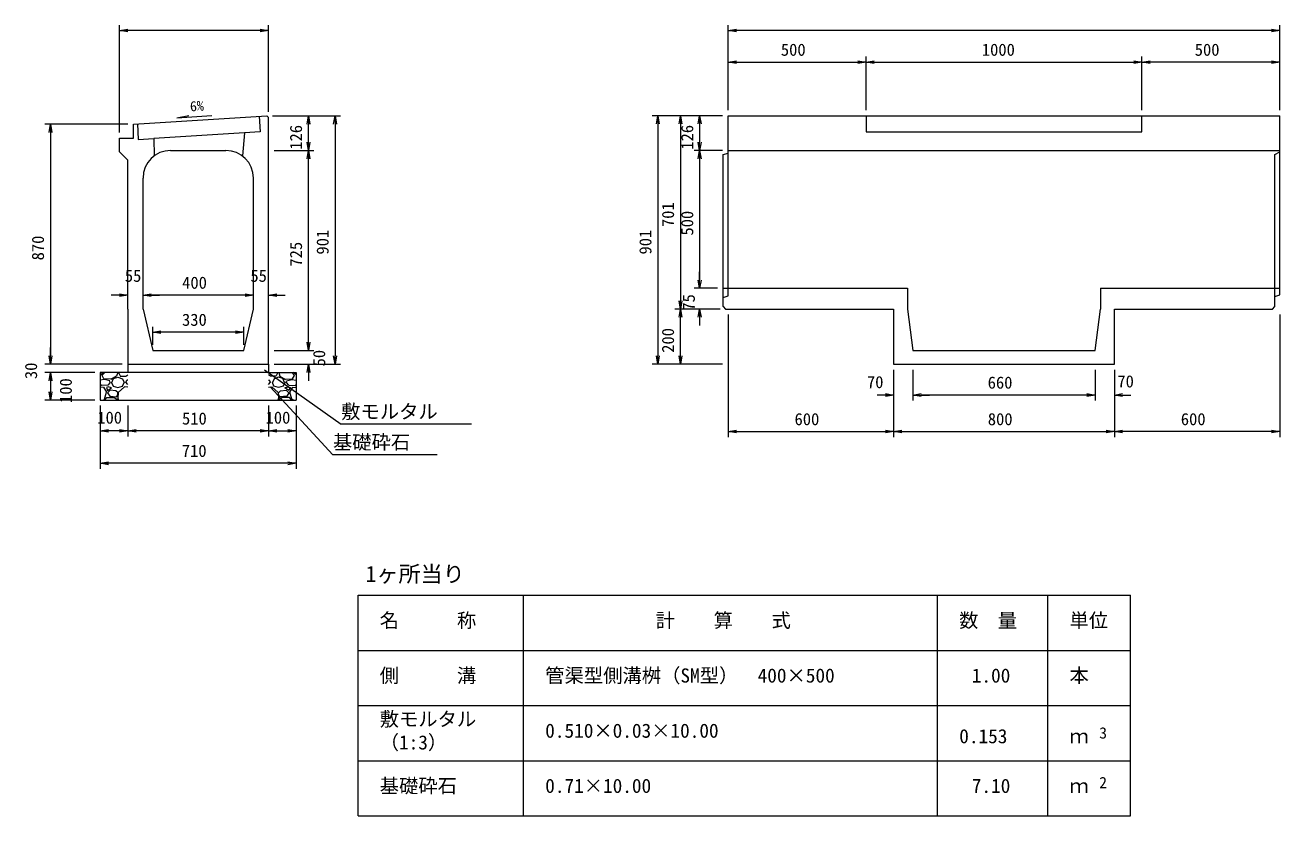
# Model space of a CAD drawing. Units: millimetres on the paper. Extents: x 174 to 1015, y 124 to 718.
# Drawn here: x 629.5 to 856.9, y 295.1 to 438.5 of the extents above; entities that cross this region are included whole.
import ezdxf
from ezdxf.enums import TextEntityAlignment as Align

# ---------------------------------------------------------------- set-up
doc = ezdxf.new("R2010")
doc.units = ezdxf.units.MM
for name, color, linetype, lineweight in [('D-MTR-FRAM（材料表図枠）', 2, 'Continuous', 18), ('D-STR-DIM（寸法）', 7, 'Continuous', 18), ('D-STR-HTXT（旗揚げ）', 7, 'Continuous', 18), ('D-STR-STRn（構造物）', 7, 'Continuous', 18), ('D-STR（構造物外形線）', 1, 'Continuous', 18)]:
    doc.layers.add(name, color=color, linetype=linetype, lineweight=lineweight)
for name, color, linetype in [('D-MTR-TXT(文字列）', 7, 'Continuous'), ('D-MTR（材料表タイトル）', 7, 'Continuous'), ('D-STR-TXT（文字）', 7, 'Continuous')]:
    doc.layers.add(name, color=color, linetype=linetype)
doc.styles.add('ＭＳ ゴシック', font='')
doc.styles.get('ＭＳ ゴシック').set_extended_font_data('MS Gothic')

msp = doc.modelspace()

# ---------------------------------------------------------------- linework, layer by layer
at = {"layer": 'D-MTR-FRAM（材料表図枠）'}
for p, q in [((689.831, 335.119), (829.831, 335.119)), ((689.831, 295.119), (689.831, 335.119)), ((719.831, 295.119), (719.831, 335.119)), ((794.831, 295.119), (794.831, 335.119)), ((814.831, 303.119), (814.831, 335.119)), ((814.831, 295.119), (814.831, 335.119)), ((829.831, 295.119), (829.831, 335.119)), ((689.831, 325.119), (829.831, 325.119)), ((689.831, 315.119), (829.831, 315.119)), ((689.831, 305.119), (829.831, 305.119)), ((689.831, 295.119), (829.831, 295.119))]:
    msp.add_line(p, q, dxfattribs=at)
at = {"layer": 'D-STR-DIM（寸法）'}
for p, q in [((646.617, 419.03), (646.617, 438.51)), ((646.617, 437.51), (648.117, 437.76)), ((648.117, 437.26), (646.617, 437.51)), ((646.617, 437.51), (648.117, 437.51)), ((672.117, 437.51), (648.117, 437.51)), ((672.117, 437.76), (673.617, 437.51)), ((673.617, 437.51), (672.117, 437.26)), ((673.617, 437.51), (672.117, 437.51)), ((673.617, 422.78), (673.617, 438.51)), ((756.888, 423.08), (756.888, 438.51)), ((756.888, 437.51), (758.388, 437.76)), ((758.388, 437.26), (756.888, 437.51)), ((756.888, 437.51), (758.388, 437.51)), ((855.388, 437.51), (758.388, 437.51)), ((855.388, 437.76), (856.888, 437.51)), ((856.888, 437.51), (855.388, 437.26)), ((856.888, 437.51), (855.388, 437.51)), ((856.888, 423.08), (856.888, 438.51)), ((756.888, 423.08), (756.888, 432.787)), ((781.888, 423.08), (781.888, 432.787)), ((781.888, 423.08), (781.888, 432.787)), ((831.888, 423.08), (831.888, 432.787)), ((831.888, 423.08), (831.888, 432.787)), ((856.888, 423.08), (856.888, 432.787)), ((756.888, 431.787), (758.388, 432.037)), ((758.388, 431.537), (756.888, 431.787)), ((756.888, 431.787), (758.388, 431.787)), ((758.388, 431.787), (780.388, 431.787)), ((780.388, 432.037), (781.888, 431.787)), ((781.888, 431.787), (780.388, 431.537)), ((781.888, 431.787), (780.388, 431.787)), ((781.888, 431.787), (783.388, 432.037)), ((783.388, 431.537), (781.888, 431.787)), ((781.888, 431.787), (783.388, 431.787)), ((783.388, 431.787), (830.388, 431.787)), ((830.388, 432.037), (831.888, 431.787)), ((831.888, 431.787), (830.388, 431.537)), ((831.888, 431.787), (830.388, 431.787)), ((831.888, 431.787), (833.388, 432.037)), ((833.388, 431.537), (831.888, 431.787)), ((831.888, 431.787), (833.388, 431.787)), ((855.388, 431.787), (833.388, 431.787)), ((855.388, 432.037), (856.888, 431.787)), ((856.888, 431.787), (855.388, 431.537)), ((856.888, 431.787), (855.388, 431.787)), ((674.317, 422.061), (681.841, 422.061)), ((674.317, 422.061), (686.664, 422.061)), ((680.591, 420.561), (680.841, 422.061)), ((680.841, 422.061), (681.091, 420.561)), ((680.841, 422.061), (680.841, 420.561)), ((685.414, 420.561), (685.664, 422.061)), ((685.664, 422.061), (685.914, 420.561)), ((685.664, 422.061), (685.664, 420.561)), ((755.888, 422.08), (743.157, 422.08)), ((743.907, 420.58), (744.157, 422.08)), ((744.157, 422.08), (744.407, 420.58)), ((744.157, 422.08), (744.157, 420.58)), ((755.888, 422.08), (747.253, 422.08)), ((748.003, 420.58), (748.253, 422.08)), ((748.253, 422.08), (748.503, 420.58)), ((748.253, 422.08), (748.253, 420.58)), ((755.888, 422.08), (750.737, 422.08)), ((751.487, 420.58), (751.737, 422.08)), ((751.737, 422.08), (751.987, 420.58)), ((751.737, 422.08), (751.737, 420.58)), ((648.117, 420.53), (633.08, 420.53)), ((633.83, 419.03), (634.08, 420.53)), ((634.08, 420.53), (634.33, 419.03)), ((634.08, 420.53), (634.08, 419.03)), ((634.08, 419.03), (634.08, 378.53)), ((680.841, 417.28), (680.841, 420.561)), ((685.664, 420.561), (685.664, 378.53)), ((744.157, 420.58), (744.157, 378.53)), ((748.253, 420.58), (748.253, 388.53)), ((751.737, 420.58), (751.737, 417.28)), ((680.841, 415.78), (680.591, 417.28)), ((681.091, 417.28), (680.841, 415.78)), ((680.841, 415.78), (680.841, 417.28)), ((751.737, 415.78), (751.487, 417.28)), ((751.987, 417.28), (751.737, 415.78)), ((751.737, 415.78), (751.737, 417.28)), ((674.617, 415.78), (681.841, 415.78)), ((674.617, 415.78), (681.841, 415.78)), ((680.591, 414.28), (680.841, 415.78)), ((680.841, 415.78), (681.091, 414.28)), ((680.841, 415.78), (680.841, 414.28)), ((680.841, 381.03), (680.841, 414.28)), ((755.888, 415.78), (750.737, 415.78)), ((755.888, 415.78), (750.737, 415.78)), ((751.487, 414.28), (751.737, 415.78)), ((751.737, 415.78), (751.987, 414.28)), ((751.737, 415.78), (751.737, 414.28)), ((751.737, 414.28), (751.737, 392.28)), ((751.737, 392.28), (751.737, 393.78)), ((751.737, 390.78), (751.487, 392.28)), ((751.737, 390.78), (751.487, 392.28)), ((751.987, 392.28), (751.737, 390.78)), ((751.737, 390.78), (751.737, 392.28)), ((751.987, 392.28), (751.737, 390.78)), ((751.737, 390.78), (751.737, 392.28)), ((646.617, 389.546), (645.117, 389.546)), ((646.617, 389.796), (648.117, 389.546)), ((648.117, 389.546), (646.617, 389.296)), ((648.117, 389.546), (646.617, 389.546)), ((648.117, 388.03), (648.117, 390.546)), ((650.867, 388.03), (650.867, 390.546)), ((650.867, 388.03), (650.867, 390.546)), ((650.867, 389.546), (652.367, 389.796)), ((650.867, 389.546), (652.367, 389.796)), ((652.367, 389.296), (650.867, 389.546)), ((650.867, 389.546), (652.367, 389.546)), ((652.367, 389.296), (650.867, 389.546)), ((650.867, 389.546), (652.367, 389.546)), ((652.367, 389.546), (653.867, 389.546)), ((669.367, 389.546), (652.367, 389.546)), ((669.367, 389.546), (667.867, 389.546)), ((669.367, 389.796), (670.867, 389.546)), ((669.367, 389.796), (670.867, 389.546)), ((670.867, 389.546), (669.367, 389.296)), ((670.867, 389.546), (669.367, 389.546)), ((670.867, 389.546), (669.367, 389.296)), ((670.867, 389.546), (669.367, 389.546)), ((670.867, 388.03), (670.867, 390.546)), ((670.867, 388.03), (670.867, 390.546)), ((673.617, 388.03), (673.617, 390.546)), ((673.617, 389.546), (675.117, 389.796)), ((675.117, 389.296), (673.617, 389.546)), ((673.617, 389.546), (675.117, 389.546)), ((675.117, 389.546), (676.617, 389.546)), ((754.988, 390.78), (750.737, 390.78)), ((754.988, 390.78), (750.737, 390.78)), ((755.438, 387.03), (747.253, 387.03)), ((755.438, 387.03), (747.253, 387.03)), ((748.253, 387.03), (748.003, 388.53)), ((748.003, 385.53), (748.253, 387.03)), ((748.503, 388.53), (748.253, 387.03)), ((748.253, 387.03), (748.253, 388.53)), ((748.253, 387.03), (748.503, 385.53)), ((748.253, 387.03), (748.253, 385.53)), ((755.438, 387.03), (750.737, 387.03)), ((751.487, 385.53), (751.737, 387.03)), ((751.737, 387.03), (751.987, 385.53)), ((751.737, 387.03), (751.737, 385.53)), ((748.253, 378.53), (748.253, 385.53)), ((751.737, 385.53), (751.737, 384.03)), ((756.888, 386.03), (756.888, 363.805)), ((856.888, 386.03), (856.888, 363.805)), ((652.617, 380.53), (652.617, 383.824)), ((652.617, 382.824), (654.117, 383.074)), ((654.117, 382.574), (652.617, 382.824)), ((652.617, 382.824), (654.117, 382.824)), ((667.617, 382.824), (654.117, 382.824)), ((667.617, 383.074), (669.117, 382.824)), ((669.117, 382.824), (667.617, 382.574)), ((669.117, 382.824), (667.617, 382.824)), ((669.117, 380.53), (669.117, 383.824)), ((680.841, 381.03), (680.841, 382.53)), ((634.08, 378.53), (634.08, 380.03)), ((680.841, 379.53), (680.591, 381.03)), ((680.841, 379.53), (680.591, 381.03)), ((681.091, 381.03), (680.841, 379.53)), ((680.841, 379.53), (680.841, 381.03)), ((681.091, 381.03), (680.841, 379.53)), ((680.841, 379.53), (680.841, 381.03)), ((634.08, 377.03), (633.83, 378.53)), ((634.08, 377.03), (633.83, 378.53)), ((634.33, 378.53), (634.08, 377.03)), ((634.08, 377.03), (634.08, 378.53)), ((634.33, 378.53), (634.08, 377.03)), ((634.08, 377.03), (634.08, 378.53)), ((674.617, 379.53), (681.841, 379.53)), ((674.617, 379.53), (681.841, 379.53)), ((685.664, 377.03), (685.414, 378.53)), ((685.914, 378.53), (685.664, 377.03)), ((685.664, 377.03), (685.664, 378.53)), ((744.157, 377.03), (743.907, 378.53)), ((744.407, 378.53), (744.157, 377.03)), ((744.157, 377.03), (744.157, 378.53)), ((748.253, 377.03), (748.003, 378.53)), ((748.503, 378.53), (748.253, 377.03)), ((748.253, 377.03), (748.253, 378.53)), ((647.117, 377.03), (633.08, 377.03)), ((647.117, 377.03), (633.08, 377.03)), ((642.117, 375.53), (633.08, 375.53)), ((642.117, 375.53), (633.08, 375.53)), ((633.83, 374.03), (634.08, 375.53)), ((633.83, 374.03), (634.08, 375.53)), ((634.08, 375.53), (634.33, 374.03)), ((634.08, 375.53), (634.08, 374.03)), ((634.08, 375.53), (634.33, 374.03)), ((634.08, 375.53), (634.08, 374.03)), ((674.617, 377.03), (681.841, 377.03)), ((674.617, 377.03), (686.664, 377.03)), ((680.591, 375.53), (680.841, 377.03)), ((680.841, 377.03), (681.091, 375.53)), ((680.841, 377.03), (680.841, 375.53)), ((680.841, 375.53), (680.841, 374.03)), ((755.888, 377.03), (743.157, 377.03)), ((755.888, 377.03), (747.253, 377.03)), ((786.888, 376.03), (786.888, 370.435)), ((786.888, 376.03), (786.888, 363.805)), ((786.888, 376.03), (786.888, 363.805)), ((790.388, 376.03), (790.388, 370.435)), ((790.388, 376.03), (790.388, 370.435)), ((823.388, 376.03), (823.388, 370.435)), ((823.388, 376.03), (823.388, 370.435)), ((826.888, 376.03), (826.888, 370.435)), ((826.888, 376.03), (826.888, 363.805)), ((826.888, 376.03), (826.888, 363.805)), ((634.08, 374.03), (634.08, 372.03)), ((634.08, 374.03), (634.08, 372.53)), ((634.08, 370.53), (633.83, 372.03)), ((634.33, 372.03), (634.08, 370.53)), ((634.08, 370.53), (634.08, 372.03)), ((785.388, 371.435), (783.888, 371.435)), ((785.388, 371.685), (786.888, 371.435)), ((786.888, 371.435), (785.388, 371.185)), ((786.888, 371.435), (785.388, 371.435)), ((790.388, 371.435), (791.888, 371.685)), ((790.388, 371.435), (791.888, 371.685)), ((791.888, 371.185), (790.388, 371.435)), ((790.388, 371.435), (791.888, 371.435)), ((791.888, 371.185), (790.388, 371.435)), ((790.388, 371.435), (791.888, 371.435)), ((821.888, 371.435), (791.888, 371.435)), ((791.888, 371.435), (793.388, 371.435)), ((821.888, 371.435), (820.388, 371.435)), ((821.888, 371.685), (823.388, 371.435)), ((821.888, 371.685), (823.388, 371.435)), ((823.388, 371.435), (821.888, 371.185)), ((823.388, 371.435), (821.888, 371.435)), ((823.388, 371.435), (821.888, 371.185)), ((823.388, 371.435), (821.888, 371.435)), ((826.888, 371.435), (828.388, 371.685)), ((828.388, 371.185), (826.888, 371.435)), ((826.888, 371.435), (828.388, 371.435)), ((828.388, 371.435), (829.888, 371.435)), ((642.117, 370.53), (633.08, 370.53)), ((643.117, 369.53), (643.117, 358.052)), ((643.117, 369.53), (643.117, 363.919)), ((648.117, 369.53), (648.117, 363.919)), ((648.117, 369.53), (648.117, 363.919)), ((673.617, 369.53), (673.617, 363.919)), ((673.617, 369.53), (673.617, 363.919)), ((678.617, 369.547), (678.617, 358.052)), ((678.617, 369.53), (678.617, 363.919)), ((643.117, 364.919), (644.617, 365.169)), ((644.617, 364.669), (643.117, 364.919)), ((643.117, 364.919), (644.617, 364.919)), ((646.617, 364.919), (644.617, 364.919)), ((646.617, 365.169), (648.117, 364.919)), ((648.117, 364.919), (646.617, 364.669)), ((648.117, 364.919), (646.617, 364.919)), ((648.117, 364.919), (649.617, 365.169)), ((649.617, 364.669), (648.117, 364.919)), ((648.117, 364.919), (649.617, 364.919)), ((672.117, 364.919), (649.617, 364.919)), ((672.117, 365.169), (673.617, 364.919)), ((673.617, 364.919), (672.117, 364.669)), ((673.617, 364.919), (672.117, 364.919)), ((673.617, 364.919), (675.117, 365.169)), ((675.117, 364.669), (673.617, 364.919)), ((673.617, 364.919), (675.117, 364.919)), ((675.117, 364.919), (677.117, 364.919)), ((677.117, 365.169), (678.617, 364.919)), ((678.617, 364.919), (677.117, 364.669)), ((678.617, 364.919), (677.117, 364.919)), ((756.888, 364.805), (758.388, 365.055)), ((758.388, 364.555), (756.888, 364.805)), ((756.888, 364.805), (758.388, 364.805)), ((758.388, 364.805), (785.388, 364.805)), ((785.388, 365.055), (786.888, 364.805)), ((786.888, 364.805), (785.388, 364.555)), ((786.888, 364.805), (785.388, 364.805)), ((786.888, 364.805), (788.388, 365.055)), ((788.388, 364.555), (786.888, 364.805)), ((786.888, 364.805), (788.388, 364.805)), ((788.388, 364.805), (825.388, 364.805)), ((825.388, 365.055), (826.888, 364.805)), ((826.888, 364.805), (825.388, 364.555)), ((826.888, 364.805), (825.388, 364.805)), ((826.888, 364.805), (828.388, 365.055)), ((828.388, 364.555), (826.888, 364.805)), ((826.888, 364.805), (828.388, 364.805)), ((855.388, 364.805), (828.388, 364.805)), ((855.388, 365.055), (856.888, 364.805)), ((856.888, 364.805), (855.388, 364.555)), ((856.888, 364.805), (855.388, 364.805)), ((643.117, 359.052), (644.617, 359.302)), ((677.117, 359.302), (678.617, 359.052)), ((644.617, 358.802), (643.117, 359.052)), ((643.117, 359.052), (644.617, 359.052)), ((677.117, 359.052), (644.617, 359.052)), ((678.617, 359.052), (677.117, 358.802)), ((678.617, 359.052), (677.117, 359.052))]:
    msp.add_line(p, q, dxfattribs=at)
at = {"layer": 'D-STR-HTXT（旗揚げ）'}
for p, q in [((657.015, 421.698), (659.143, 422.114)), ((657.015, 421.698), (663.324, 422.097)), ((672.889, 375.991), (686.783, 366.134)), ((673.912, 372.898), (685.285, 360.582)), ((710.381, 366.134), (686.783, 366.134)), ((704.149, 360.582), (685.285, 360.582))]:
    msp.add_line(p, q, dxfattribs=at)
at = {"layer": 'D-STR-STRn（構造物）'}
for p, q in [((648.117, 375.53), (643.117, 375.53)), ((643.117, 375.53), (643.117, 370.53)), ((643.117, 375.095), (643.68, 375.53)), ((643.426, 374.978), (643.922, 375.53)), ((646.277, 375.528), (646.077, 374.828)), ((646.448, 375.53), (646.717, 374.89)), ((648.117, 377.03), (648.117, 375.53)), ((673.617, 375.53), (648.117, 375.53)), ((673.617, 377.03), (673.617, 375.53)), ((673.617, 375.53), (678.617, 375.53)), ((675.286, 375.53), (675.016, 374.89)), ((675.456, 375.528), (675.656, 374.828)), ((678.308, 374.978), (677.811, 375.53)), ((678.617, 375.095), (678.054, 375.53)), ((678.617, 375.53), (678.617, 370.53)), ((643.88, 374.222), (643.117, 374.142)), ((643.324, 373.144), (643.117, 373.37)), ((644.472, 373.231), (643.322, 373.131)), ((643.785, 374.376), (643.435, 374.976)), ((645.022, 374.288), (643.772, 374.388)), ((644.874, 373.981), (643.874, 374.231)), ((644.575, 372.926), (644.225, 372.776)), ((644.926, 373.728), (644.476, 373.228)), ((645.177, 372.729), (644.577, 372.929)), ((644.926, 373.725), (644.876, 373.975)), ((646.078, 374.824), (645.028, 374.274)), ((645.171, 373.729), (645.471, 373.029)), ((645.224, 373.728), (645.524, 374.428)), ((645.472, 373.024), (646.322, 372.774)), ((645.526, 374.428), (646.326, 374.678)), ((646.324, 374.678), (647.124, 374.378)), ((646.328, 372.775), (647.178, 373.025)), ((647.527, 372.928), (646.377, 371.878)), ((646.723, 374.876), (647.773, 374.826)), ((647.126, 374.377), (647.426, 373.727)), ((647.174, 373.03), (647.424, 373.73)), ((648.117, 372.874), (647.527, 372.923)), ((647.774, 373.729), (647.924, 374.129)), ((648.117, 373.37), (647.774, 373.744)), ((647.776, 374.832), (648.117, 375.095)), ((648.117, 374.142), (647.93, 374.122)), ((673.958, 374.832), (673.617, 375.095)), ((673.617, 374.142), (673.804, 374.122)), ((673.617, 373.37), (673.96, 373.744)), ((673.617, 372.874), (674.207, 372.923)), ((673.959, 373.729), (673.809, 374.129)), ((675.011, 374.876), (673.961, 374.826)), ((674.207, 372.928), (675.357, 371.878)), ((674.607, 374.377), (674.307, 373.727)), ((674.56, 373.03), (674.31, 373.73)), ((675.405, 372.775), (674.555, 373.025)), ((675.41, 374.678), (674.61, 374.378)), ((676.208, 374.428), (675.408, 374.678)), ((676.262, 373.024), (675.412, 372.774)), ((675.656, 374.824), (676.706, 374.274)), ((676.509, 373.728), (676.209, 374.428)), ((676.563, 373.729), (676.263, 373.029)), ((676.557, 372.729), (677.157, 372.929)), ((676.711, 374.288), (677.961, 374.388)), ((676.808, 373.725), (676.858, 373.975)), ((676.808, 373.728), (677.258, 373.228)), ((676.86, 373.981), (677.86, 374.231)), ((677.159, 372.926), (677.509, 372.776)), ((677.262, 373.231), (678.412, 373.131)), ((677.854, 374.222), (678.617, 374.142)), ((677.948, 374.376), (678.298, 374.976)), ((678.41, 373.144), (678.617, 373.37)), ((643.727, 372.823), (643.117, 372.874)), ((643.68, 370.53), (643.876, 370.682)), ((644.287, 371.931), (643.737, 372.831)), ((643.876, 370.676), (644.276, 371.926)), ((643.922, 370.53), (644.326, 370.978)), ((644.224, 372.778), (644.424, 372.278)), ((644.326, 370.978), (645.626, 370.978)), ((644.424, 372.279), (645.174, 372.729)), ((644.424, 371.83), (644.824, 371.23)), ((644.925, 372.328), (644.425, 371.828)), ((644.827, 371.226), (646.077, 371.076)), ((645.931, 372.181), (644.931, 372.331)), ((645.624, 370.99), (646.274, 370.54)), ((646.336, 371.818), (645.936, 372.168)), ((646.077, 371.079), (646.327, 371.529)), ((646.317, 370.84), (646.448, 370.53)), ((646.373, 371.881), (646.323, 370.831)), ((646.326, 371.528), (646.326, 371.828)), ((675.416, 370.84), (675.286, 370.53)), ((675.36, 371.881), (675.41, 370.831)), ((675.398, 371.818), (675.798, 372.168)), ((675.657, 371.079), (675.407, 371.529)), ((675.408, 371.528), (675.408, 371.828)), ((676.11, 370.99), (675.46, 370.54)), ((676.907, 371.226), (675.657, 371.076)), ((675.802, 372.181), (676.802, 372.331)), ((677.408, 370.978), (676.108, 370.978)), ((677.31, 372.279), (676.56, 372.729)), ((676.808, 372.328), (677.308, 371.828)), ((677.31, 371.83), (676.91, 371.23)), ((677.51, 372.778), (677.31, 372.278)), ((677.811, 370.53), (677.408, 370.978)), ((677.447, 371.931), (677.997, 372.831)), ((677.858, 370.676), (677.458, 371.926)), ((678.054, 370.53), (677.858, 370.682)), ((678.007, 372.823), (678.617, 372.874)), ((643.117, 370.53), (678.617, 370.53))]:
    msp.add_line(p, q, dxfattribs=at)
at = {"layer": 'D-STR（構造物外形線）'}
for p, q in [((649.117, 420.53), (673.317, 422.061)), ((671.895, 421.971), (672.072, 419.177)), ((673.317, 422.061), (673.617, 421.78)), ((673.617, 387.03), (673.617, 421.78)), ((756.888, 422.08), (856.888, 422.08)), ((756.888, 389.43), (756.888, 422.08)), ((781.888, 422.08), (781.888, 419.177)), ((831.888, 419.177), (831.888, 422.08)), ((856.888, 389.58), (856.888, 422.08)), ((649.117, 418.03), (649.117, 420.53)), ((649.839, 420.576), (650.016, 417.782)), ((669.277, 419), (652.81, 417.958)), ((669.277, 419), (668.867, 414.78)), ((672.072, 419.177), (669.277, 419)), ((781.888, 419.177), (831.888, 419.177)), ((646.617, 415.53), (646.617, 418.03)), ((646.617, 418.03), (649.117, 418.03)), ((650.016, 417.782), (652.81, 417.958)), ((652.81, 417.958), (652.867, 414.78)), ((646.617, 415.53), (648.117, 414.03)), ((648.117, 387.03), (648.117, 414.03)), ((655.867, 415.78), (665.867, 415.78)), ((755.988, 415.03), (756.888, 415.28)), ((755.988, 387.48), (755.988, 415.03)), ((756.888, 415.78), (856.888, 415.78)), ((855.988, 415.03), (856.888, 415.53)), ((855.988, 387.48), (855.988, 415.03)), ((650.867, 387.03), (650.867, 410.78)), ((670.867, 387.03), (670.867, 410.78)), ((755.988, 390.78), (789.388, 390.78)), ((755.988, 389.13), (756.888, 389.43)), ((789.388, 390.78), (789.388, 387.03)), ((824.388, 390.78), (856.888, 390.78)), ((824.388, 390.78), (824.388, 387.03)), ((855.988, 389.28), (856.888, 389.58)), ((648.117, 387.03), (648.117, 377.03)), ((650.867, 387.03), (652.617, 379.53)), ((669.117, 379.53), (670.867, 387.03)), ((673.617, 377.03), (673.617, 387.03)), ((755.988, 387.48), (756.438, 387.03)), ((756.438, 387.03), (786.888, 387.03)), ((786.888, 387.03), (786.888, 377.03)), ((789.388, 387.03), (790.388, 379.53)), ((823.388, 379.53), (824.388, 387.03)), ((826.888, 377.03), (826.888, 387.03)), ((826.888, 387.03), (855.538, 387.03)), ((855.538, 387.03), (855.988, 387.48)), ((652.617, 379.53), (669.117, 379.53)), ((790.388, 379.53), (823.388, 379.53)), ((648.117, 377.03), (673.617, 377.03)), ((786.888, 377.03), (826.888, 377.03))]:
    msp.add_line(p, q, dxfattribs=at)
for centre, start, end in [((655.867, 410.78), 90, 180), ((665.867, 410.78), 0, 90)]:
    msp.add_arc(centre, 5, start, end, dxfattribs=at)

# ---------------------------------------------------------------- texts
at = {"layer": 'D-MTR-TXT(文字列）', "style": 'ＭＳ ゴシック'}
for s, height, p in [('名\u3000\u3000\u3000称', 2.566, (693.754, 328.522)), ('計\u3000\u3000算\u3000\u3000式', 2.566, (743.762, 328.522)), ('数\u3000量', 2.566, (798.754, 328.522)), ('単位', 2.566, (818.754, 328.522)), ('側\u3000\u3000\u3000溝', 2.566, (693.754, 318.522)), ('管渠型側溝桝（SM型）\u3000400×500', 2.566, (723.754, 318.522)), ('1.00', 2.566, (801.055, 318.522)), ('本', 2.566, (818.754, 318.522)), ('敷モルタル', 2.566, (693.754, 310.623)), ('0.510×0.03×10.00', 2.566, (723.754, 308.522)), ('（1:3）', 2.566, (693.754, 306.4)), ('0.153', 2.566, (798.781, 307.522)), ('ｍ', 2.566, (818.754, 307.522)), ('3', 2.053, (824.156, 308.527)), ('基礎砕石', 2.566, (693.754, 298.522)), ('0.71×10.00', 2.566, (723.754, 298.522)), ('7.10', 2.566, (801.055, 298.522)), ('ｍ', 2.566, (818.754, 298.522)), ('2', 2.053, (824.156, 299.527))]:
    msp.add_text(s, height=height, dxfattribs=at).set_placement(p, align=Align.BOTTOM_LEFT)
at = {"layer": 'D-MTR（材料表タイトル）', "style": 'ＭＳ ゴシック'}
msp.add_text('1ヶ所当り', height=2.933, dxfattribs=at).set_placement((691.173, 336.644), align=Align.BOTTOM_LEFT)
at = {"layer": 'D-STR-DIM（寸法）', "style": 'ＭＳ ゴシック'}
for s, p in [('500', (766.456, 432.287)), ('1000', (802.875, 432.287)), ('500', (841.456, 432.287)), ('55', (647.573, 391.296)), ('55', (670.323, 391.296)), ('400', (657.958, 390.046)), ('330', (657.935, 383.324)), ('70', (782.052, 372.014)), ('660', (803.933, 371.935)), ('70', (827.434, 372.15)), ('100', (642.579, 365.583)), ('100', (673.079, 365.583)), ('510', (657.935, 365.419)), ('600', (768.933, 365.305)), ('800', (803.956, 365.305)), ('600', (838.933, 365.305)), ('710', (657.897, 359.552))]:
    msp.add_text(s, height=2.199, dxfattribs=at).set_placement(p, align=Align.BOTTOM_LEFT)
for s, p in [('126', (680.341, 415.913)), ('126', (751.237, 415.923)), ('701', (747.753, 401.89)), ('500', (751.237, 400.349)), ('901', (685.164, 396.904)), ('901', (743.657, 396.913)), ('870', (633.58, 395.849)), ('725', (680.341, 394.724)), ('75', (751.527, 386.729)), ('200', (747.753, 379.091)), ('50', (684.542, 376.625)), ('30', (632.33, 374.324)), ('100', (638.629, 369.992))]:
    msp.add_text(s, height=2.199, rotation=90, dxfattribs=at).set_placement(p, align=Align.BOTTOM_LEFT)
at = {"layer": 'D-STR-TXT（文字）', "style": 'ＭＳ ゴシック'}
msp.add_text('6%', height=1.833, rotation=3.62, dxfattribs=at).set_placement((659.471, 422.302), align=Align.BOTTOM_LEFT)
for s, p in [('敷モルタル', (686.783, 366.384)), ('基礎砕石', (685.285, 360.832))]:
    msp.add_text(s, height=2.566, dxfattribs=at).set_placement(p, align=Align.BOTTOM_LEFT)

doc.saveas('drawing.dxf')
